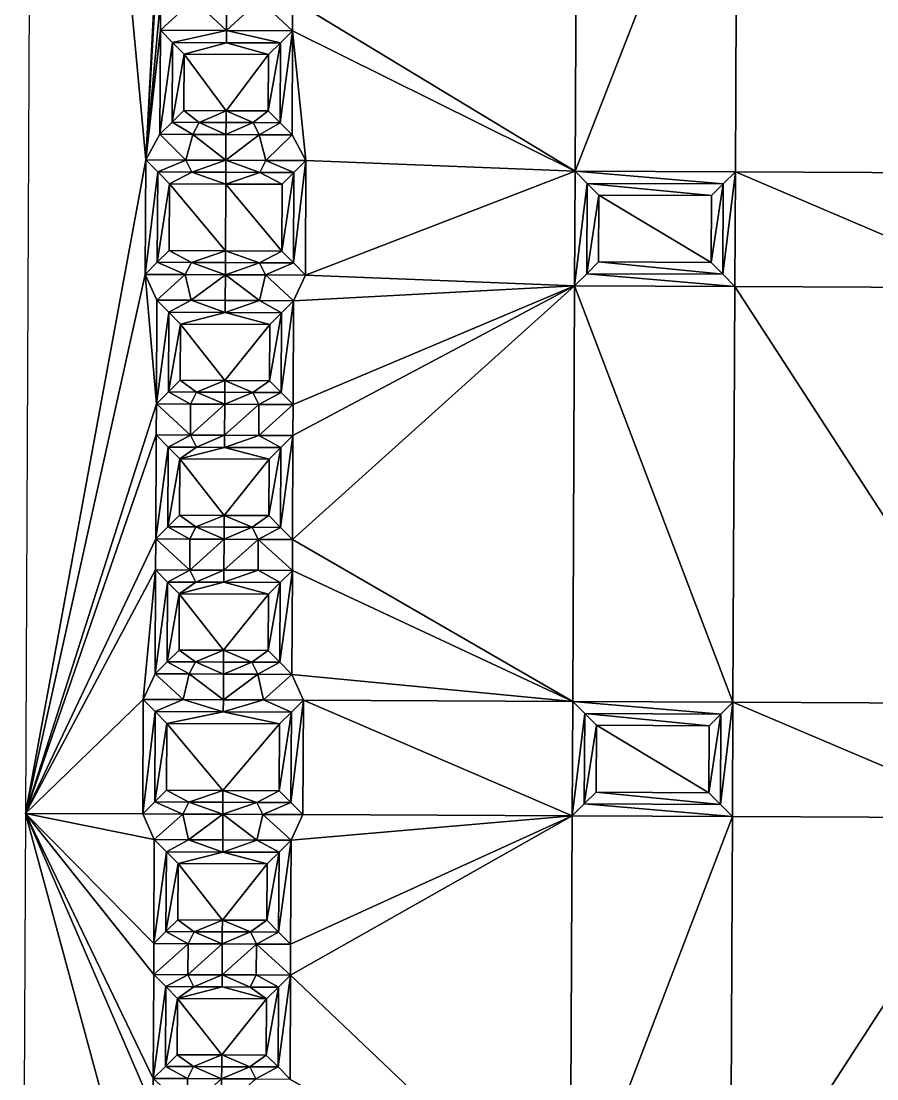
# Model space of a CAD drawing. Header units: metres. Extents: x 241585 to 241700, y 1156640 to 1156774.
# Drawn here: x 241585.3 to 241621.77, y 1156683.67 to 1156728.75 of the extents above; entities that cross this region are included whole.
import ezdxf

# ---------------------------------------------------------------- set-up
doc = ezdxf.new("R2010")
doc.units = ezdxf.units.M
doc.layers.add('_UITGRAVING UNIT 6', color=7, linetype='Continuous')

msp = doc.modelspace()

# ---------------------------------------------------------------- linework, layer by layer
at = {"layer": '_UITGRAVING UNIT 6', "color": 3, "true_color": 0x00ff00}
for points in [[(241585.848, 1156774.036, 29.43), (241585.484, 1156694.982, 29.43), (241590.613, 1156722.839, 29.43)], [(241585.848, 1156774.036, 29.43), (241590.613, 1156722.839, 29.43), (241591.271, 1156735.431, 29.43)], [(241608.911, 1156722.355, 29.43), (241608.992, 1156740.074, 29.43), (241596.874, 1156729.655, 29.43)], [(241615.822, 1156740.043, 29.43), (241608.992, 1156740.074, 29.43), (241608.911, 1156722.355, 29.43)], [(241615.74, 1156722.323, 29.43), (241615.822, 1156740.043, 29.43), (241608.911, 1156722.355, 29.43)], [(241627.36, 1156722.27, 29.43), (241615.822, 1156740.043, 29.43), (241615.74, 1156722.323, 29.43)], [(241627.442, 1156739.99, 29.43), (241615.822, 1156740.043, 29.43), (241627.36, 1156722.27, 29.43)], [(241590.613, 1156722.839, 29.43), (241591.264, 1156734.111, 29.43), (241591.271, 1156735.431, 29.43)], [(241591.264, 1156734.111, 29.43), (241590.613, 1156722.839, 29.43), (241591.244, 1156729.681, 29.43)], [(241590.613, 1156722.839, 29.43), (241591.238, 1156728.361, 29.43), (241591.244, 1156729.681, 29.43)], [(241591.244, 1156729.681, 29.43), (241591.238, 1156728.361, 29.43), (241592.652, 1156729.675, 29.43)], [(241592.652, 1156729.675, 29.43), (241591.238, 1156728.361, 29.43), (241594.053, 1156728.348, 29.43)], [(241594.053, 1156728.348, 29.43), (241594.059, 1156729.668, 29.43), (241592.652, 1156729.675, 29.43)], [(241594.059, 1156729.668, 29.43), (241594.053, 1156728.348, 29.43), (241595.466, 1156729.662, 29.43)], [(241595.466, 1156729.662, 29.43), (241594.053, 1156728.348, 29.43), (241596.868, 1156728.335, 29.43)], [(241596.868, 1156728.335, 29.43), (241596.874, 1156729.655, 29.43), (241595.466, 1156729.662, 29.43)], [(241596.868, 1156728.335, 29.43), (241608.911, 1156722.355, 29.43), (241596.874, 1156729.655, 29.43)], [(241590.613, 1156722.839, 29.43), (241591.218, 1156723.931, 29.43), (241591.238, 1156728.361, 29.43)], [(241591.218, 1156723.931, 29.43), (241591.751, 1156727.844, 28.4), (241591.238, 1156728.361, 29.43)], [(241591.751, 1156727.844, 28.4), (241594.053, 1156728.348, 29.43), (241591.238, 1156728.361, 29.43)], [(241594.053, 1156728.348, 29.43), (241591.751, 1156727.844, 28.4), (241594.051, 1156727.833, 28.4)], [(241594.053, 1156728.348, 29.43), (241594.051, 1156727.833, 28.4), (241596.351, 1156727.823, 28.4)], [(241596.351, 1156727.823, 28.4), (241596.868, 1156728.335, 29.43), (241594.053, 1156728.348, 29.43)], [(241596.351, 1156727.823, 28.4), (241596.335, 1156724.423, 28.4), (241596.868, 1156728.335, 29.43)], [(241596.335, 1156724.423, 28.4), (241596.847, 1156723.905, 29.43), (241596.868, 1156728.335, 29.43)], [(241596.847, 1156723.905, 29.43), (241597.442, 1156722.807, 29.43), (241596.868, 1156728.335, 29.43)], [(241597.442, 1156722.807, 29.43), (241608.911, 1156722.355, 29.43), (241596.868, 1156728.335, 29.43)], [(241591.735, 1156724.444, 28.4), (241591.751, 1156727.844, 28.4), (241591.218, 1156723.931, 29.43)], [(241592.248, 1156727.341, 28.4), (241591.751, 1156727.844, 28.4), (241591.735, 1156724.444, 28.4)], [(241592.248, 1156727.341, 28.4), (241594.051, 1156727.833, 28.4), (241591.751, 1156727.844, 28.4)], [(241594.051, 1156727.833, 28.4), (241592.248, 1156727.341, 28.4), (241595.848, 1156727.325, 28.4)], [(241595.848, 1156727.325, 28.4), (241596.351, 1156727.823, 28.4), (241594.051, 1156727.833, 28.4)], [(241596.351, 1156727.823, 28.4), (241595.837, 1156724.925, 28.4), (241596.335, 1156724.423, 28.4)], [(241595.848, 1156727.325, 28.4), (241595.837, 1156724.925, 28.4), (241596.351, 1156727.823, 28.4)], [(241592.237, 1156724.941, 28.4), (241592.248, 1156727.341, 28.4), (241591.735, 1156724.444, 28.4)], [(241592.248, 1156727.341, 28.4), (241592.237, 1156724.941, 28.4), (241594.037, 1156724.933, 28.4)], [(241594.037, 1156724.933, 28.4), (241595.848, 1156727.325, 28.4), (241592.248, 1156727.341, 28.4)], [(241595.837, 1156724.925, 28.4), (241595.848, 1156727.325, 28.4), (241594.037, 1156724.933, 28.4)], [(241592.237, 1156724.941, 28.4), (241591.735, 1156724.444, 28.4), (241592.885, 1156724.438, 28.4)], [(241594.037, 1156724.933, 28.4), (241592.237, 1156724.941, 28.4), (241592.885, 1156724.438, 28.4)], [(241594.035, 1156724.433, 28.4), (241594.037, 1156724.933, 28.4), (241592.885, 1156724.438, 28.4)], [(241594.037, 1156724.933, 28.4), (241594.035, 1156724.433, 28.4), (241595.185, 1156724.428, 28.4)], [(241595.837, 1156724.925, 28.4), (241594.037, 1156724.933, 28.4), (241595.185, 1156724.428, 28.4)], [(241595.837, 1156724.925, 28.4), (241595.185, 1156724.428, 28.4), (241596.335, 1156724.423, 28.4)], [(241591.735, 1156724.444, 28.4), (241591.218, 1156723.931, 29.43), (241592.625, 1156723.925, 29.43)], [(241592.625, 1156723.925, 29.43), (241592.885, 1156724.438, 28.4), (241591.735, 1156724.444, 28.4)], [(241592.625, 1156723.925, 29.43), (241594.033, 1156723.918, 29.43), (241592.885, 1156724.438, 28.4)], [(241594.033, 1156723.918, 29.43), (241594.035, 1156724.433, 28.4), (241592.885, 1156724.438, 28.4)], [(241594.035, 1156724.433, 28.4), (241594.033, 1156723.918, 29.43), (241595.185, 1156724.428, 28.4)], [(241594.033, 1156723.918, 29.43), (241595.44, 1156723.912, 29.43), (241595.185, 1156724.428, 28.4)], [(241595.44, 1156723.912, 29.43), (241596.335, 1156724.423, 28.4), (241595.185, 1156724.428, 28.4)], [(241596.847, 1156723.905, 29.43), (241596.335, 1156724.423, 28.4), (241595.44, 1156723.912, 29.43)], [(241591.218, 1156723.931, 29.43), (241590.613, 1156722.839, 29.43), (241592.32, 1156722.831, 29.43)], [(241591.218, 1156723.931, 29.43), (241592.32, 1156722.831, 29.43), (241592.625, 1156723.925, 29.43)], [(241592.32, 1156722.831, 29.43), (241594.027, 1156722.823, 29.43), (241592.625, 1156723.925, 29.43)], [(241594.027, 1156722.823, 29.43), (241594.033, 1156723.918, 29.43), (241592.625, 1156723.925, 29.43)], [(241594.033, 1156723.918, 29.43), (241594.027, 1156722.823, 29.43), (241595.44, 1156723.912, 29.43)], [(241594.027, 1156722.823, 29.43), (241595.735, 1156722.815, 29.43), (241595.44, 1156723.912, 29.43)], [(241595.735, 1156722.815, 29.43), (241596.847, 1156723.905, 29.43), (241595.44, 1156723.912, 29.43)], [(241596.847, 1156723.905, 29.43), (241595.735, 1156722.815, 29.43), (241597.442, 1156722.807, 29.43)], [(241590.613, 1156722.839, 29.43), (241585.484, 1156694.982, 29.43), (241590.59, 1156717.959, 29.43)], [(241591.125, 1156722.322, 28.4), (241590.613, 1156722.839, 29.43), (241590.59, 1156717.959, 29.43)], [(241591.125, 1156722.322, 28.4), (241592.32, 1156722.831, 29.43), (241590.613, 1156722.839, 29.43)], [(241592.32, 1156722.831, 29.43), (241591.125, 1156722.322, 28.4), (241592.575, 1156722.315, 28.4)], [(241592.575, 1156722.315, 28.4), (241594.027, 1156722.823, 29.43), (241592.32, 1156722.831, 29.43)], [(241592.575, 1156722.315, 28.4), (241594.025, 1156722.308, 28.4), (241594.027, 1156722.823, 29.43)], [(241594.025, 1156722.308, 28.4), (241595.475, 1156722.301, 28.4), (241594.027, 1156722.823, 29.43)], [(241594.027, 1156722.823, 29.43), (241595.475, 1156722.301, 28.4), (241595.735, 1156722.815, 29.43)], [(241595.735, 1156722.815, 29.43), (241595.475, 1156722.301, 28.4), (241596.925, 1156722.295, 28.4)], [(241596.925, 1156722.295, 28.4), (241597.442, 1156722.807, 29.43), (241595.735, 1156722.815, 29.43)], [(241596.925, 1156722.295, 28.4), (241596.907, 1156718.445, 28.4), (241597.442, 1156722.807, 29.43)], [(241596.907, 1156718.445, 28.4), (241597.42, 1156717.927, 29.43), (241597.442, 1156722.807, 29.43)], [(241597.42, 1156717.927, 29.43), (241608.911, 1156722.355, 29.43), (241597.442, 1156722.807, 29.43)], [(241591.107, 1156718.472, 28.4), (241591.125, 1156722.322, 28.4), (241590.59, 1156717.959, 29.43)], [(241591.623, 1156721.819, 28.4), (241591.125, 1156722.322, 28.4), (241591.107, 1156718.472, 28.4)], [(241591.623, 1156721.819, 28.4), (241592.575, 1156722.315, 28.4), (241591.125, 1156722.322, 28.4)], [(241592.575, 1156722.315, 28.4), (241591.623, 1156721.819, 28.4), (241594.023, 1156721.808, 28.4)], [(241594.025, 1156722.308, 28.4), (241592.575, 1156722.315, 28.4), (241594.023, 1156721.808, 28.4)], [(241595.475, 1156722.301, 28.4), (241594.025, 1156722.308, 28.4), (241594.023, 1156721.808, 28.4)], [(241596.423, 1156721.797, 28.4), (241595.475, 1156722.301, 28.4), (241594.023, 1156721.808, 28.4)], [(241596.423, 1156721.797, 28.4), (241596.925, 1156722.295, 28.4), (241595.475, 1156722.301, 28.4)], [(241596.925, 1156722.295, 28.4), (241596.41, 1156718.947, 28.4), (241596.907, 1156718.445, 28.4)], [(241596.423, 1156721.797, 28.4), (241596.41, 1156718.947, 28.4), (241596.925, 1156722.295, 28.4)], [(241608.888, 1156717.475, 29.43), (241608.911, 1156722.355, 29.43), (241597.42, 1156717.927, 29.43)], [(241608.888, 1156717.475, 29.43), (241609.423, 1156721.837, 28.4), (241608.911, 1156722.355, 29.43)], [(241609.423, 1156721.837, 28.4), (241615.223, 1156721.811, 28.4), (241608.911, 1156722.355, 29.43)], [(241615.223, 1156721.811, 28.4), (241615.74, 1156722.323, 29.43), (241608.911, 1156722.355, 29.43)], [(241615.223, 1156721.811, 28.4), (241615.205, 1156717.961, 28.4), (241615.74, 1156722.323, 29.43)], [(241615.74, 1156722.323, 29.43), (241615.205, 1156717.961, 28.4), (241615.718, 1156717.443, 29.43)], [(241627.338, 1156717.39, 29.43), (241615.74, 1156722.323, 29.43), (241615.718, 1156717.443, 29.43)], [(241627.338, 1156717.39, 29.43), (241627.36, 1156722.27, 29.43), (241615.74, 1156722.323, 29.43)], [(241591.61, 1156718.969, 28.4), (241591.623, 1156721.819, 28.4), (241591.107, 1156718.472, 28.4)], [(241591.623, 1156721.819, 28.4), (241591.61, 1156718.969, 28.4), (241594.01, 1156718.958, 28.4)], [(241591.623, 1156721.819, 28.4), (241594.01, 1156718.958, 28.4), (241594.023, 1156721.808, 28.4)], [(241594.01, 1156718.958, 28.4), (241596.41, 1156718.947, 28.4), (241594.023, 1156721.808, 28.4)], [(241596.41, 1156718.947, 28.4), (241596.423, 1156721.797, 28.4), (241594.023, 1156721.808, 28.4)], [(241609.405, 1156717.987, 28.4), (241609.423, 1156721.837, 28.4), (241608.888, 1156717.475, 29.43)], [(241609.921, 1156721.335, 28.4), (241609.423, 1156721.837, 28.4), (241609.405, 1156717.987, 28.4)], [(241609.423, 1156721.837, 28.4), (241614.721, 1156721.313, 28.4), (241615.223, 1156721.811, 28.4)], [(241609.921, 1156721.335, 28.4), (241614.721, 1156721.313, 28.4), (241609.423, 1156721.837, 28.4)], [(241614.721, 1156721.313, 28.4), (241614.708, 1156718.463, 28.4), (241615.223, 1156721.811, 28.4)], [(241615.223, 1156721.811, 28.4), (241614.708, 1156718.463, 28.4), (241615.205, 1156717.961, 28.4)], [(241609.908, 1156718.485, 28.4), (241609.921, 1156721.335, 28.4), (241609.405, 1156717.987, 28.4)], [(241614.708, 1156718.463, 28.4), (241609.921, 1156721.335, 28.4), (241609.908, 1156718.485, 28.4)], [(241614.721, 1156721.313, 28.4), (241609.921, 1156721.335, 28.4), (241614.708, 1156718.463, 28.4)], [(241591.61, 1156718.969, 28.4), (241591.107, 1156718.472, 28.4), (241592.557, 1156718.465, 28.4)], [(241594.01, 1156718.958, 28.4), (241591.61, 1156718.969, 28.4), (241592.557, 1156718.465, 28.4)], [(241594.007, 1156718.458, 28.4), (241594.01, 1156718.958, 28.4), (241592.557, 1156718.465, 28.4)], [(241594.01, 1156718.958, 28.4), (241594.007, 1156718.458, 28.4), (241595.457, 1156718.452, 28.4)], [(241596.41, 1156718.947, 28.4), (241594.01, 1156718.958, 28.4), (241595.457, 1156718.452, 28.4)], [(241596.41, 1156718.947, 28.4), (241595.457, 1156718.452, 28.4), (241596.907, 1156718.445, 28.4)], [(241591.107, 1156718.472, 28.4), (241590.59, 1156717.959, 29.43), (241592.298, 1156717.951, 29.43)], [(241592.298, 1156717.951, 29.43), (241592.557, 1156718.465, 28.4), (241591.107, 1156718.472, 28.4)], [(241592.298, 1156717.951, 29.43), (241594.005, 1156717.943, 29.43), (241592.557, 1156718.465, 28.4)], [(241594.005, 1156717.943, 29.43), (241594.007, 1156718.458, 28.4), (241592.557, 1156718.465, 28.4)], [(241594.007, 1156718.458, 28.4), (241594.005, 1156717.943, 29.43), (241595.457, 1156718.452, 28.4)], [(241594.005, 1156717.943, 29.43), (241595.712, 1156717.935, 29.43), (241595.457, 1156718.452, 28.4)], [(241595.712, 1156717.935, 29.43), (241596.907, 1156718.445, 28.4), (241595.457, 1156718.452, 28.4)], [(241596.907, 1156718.445, 28.4), (241595.712, 1156717.935, 29.43), (241597.42, 1156717.927, 29.43)], [(241615.205, 1156717.961, 28.4), (241609.908, 1156718.485, 28.4), (241609.405, 1156717.987, 28.4)], [(241614.708, 1156718.463, 28.4), (241609.908, 1156718.485, 28.4), (241615.205, 1156717.961, 28.4)], [(241585.484, 1156694.982, 29.43), (241591.065, 1156712.432, 29.43), (241590.59, 1156717.959, 29.43)], [(241591.085, 1156716.862, 29.43), (241592.298, 1156717.951, 29.43), (241590.59, 1156717.959, 29.43)], [(241591.065, 1156712.432, 29.43), (241591.085, 1156716.862, 29.43), (241590.59, 1156717.959, 29.43)], [(241591.085, 1156716.862, 29.43), (241592.542, 1156716.855, 29.43), (241592.298, 1156717.951, 29.43)], [(241592.542, 1156716.855, 29.43), (241594.005, 1156717.943, 29.43), (241592.298, 1156717.951, 29.43)], [(241592.542, 1156716.855, 29.43), (241594, 1156716.848, 29.43), (241594.005, 1156717.943, 29.43)], [(241594, 1156716.848, 29.43), (241595.457, 1156716.842, 29.43), (241594.005, 1156717.943, 29.43)], [(241594.005, 1156717.943, 29.43), (241595.457, 1156716.842, 29.43), (241595.712, 1156717.935, 29.43)], [(241595.457, 1156716.842, 29.43), (241596.915, 1156716.835, 29.43), (241595.712, 1156717.935, 29.43)], [(241596.915, 1156716.835, 29.43), (241597.42, 1156717.927, 29.43), (241595.712, 1156717.935, 29.43)], [(241596.915, 1156716.835, 29.43), (241608.888, 1156717.475, 29.43), (241597.42, 1156717.927, 29.43)], [(241615.718, 1156717.443, 29.43), (241609.405, 1156717.987, 28.4), (241608.888, 1156717.475, 29.43)], [(241615.205, 1156717.961, 28.4), (241609.405, 1156717.987, 28.4), (241615.718, 1156717.443, 29.43)], [(241608.806, 1156699.755, 29.43), (241608.888, 1156717.475, 29.43), (241596.868, 1156706.655, 29.43)], [(241596.868, 1156706.655, 29.43), (241608.888, 1156717.475, 29.43), (241596.888, 1156711.085, 29.43)], [(241596.888, 1156711.085, 29.43), (241608.888, 1156717.475, 29.43), (241596.895, 1156712.405, 29.43)], [(241596.895, 1156712.405, 29.43), (241608.888, 1156717.475, 29.43), (241596.915, 1156716.835, 29.43)], [(241608.888, 1156717.475, 29.43), (241608.806, 1156699.755, 29.43), (241615.636, 1156699.723, 29.43)], [(241615.718, 1156717.443, 29.43), (241608.888, 1156717.475, 29.43), (241615.636, 1156699.723, 29.43)], [(241615.718, 1156717.443, 29.43), (241615.636, 1156699.723, 29.43), (241627.256, 1156699.67, 29.43)], [(241627.338, 1156717.39, 29.43), (241615.718, 1156717.443, 29.43), (241627.256, 1156699.67, 29.43)], [(241591.065, 1156712.432, 29.43), (241591.598, 1156716.344, 28.4), (241591.085, 1156716.862, 29.43)], [(241591.085, 1156716.862, 29.43), (241591.598, 1156716.344, 28.4), (241592.542, 1156716.855, 29.43)], [(241592.542, 1156716.855, 29.43), (241591.598, 1156716.344, 28.4), (241593.998, 1156716.333, 28.4)], [(241593.998, 1156716.333, 28.4), (241594, 1156716.848, 29.43), (241592.542, 1156716.855, 29.43)], [(241594, 1156716.848, 29.43), (241593.998, 1156716.333, 28.4), (241595.457, 1156716.842, 29.43)], [(241595.457, 1156716.842, 29.43), (241593.998, 1156716.333, 28.4), (241596.398, 1156716.322, 28.4)], [(241596.398, 1156716.322, 28.4), (241596.915, 1156716.835, 29.43), (241595.457, 1156716.842, 29.43)], [(241596.398, 1156716.322, 28.4), (241596.382, 1156712.922, 28.4), (241596.915, 1156716.835, 29.43)], [(241596.382, 1156712.922, 28.4), (241596.895, 1156712.405, 29.43), (241596.915, 1156716.835, 29.43)], [(241591.582, 1156712.944, 28.4), (241591.598, 1156716.344, 28.4), (241591.065, 1156712.432, 29.43)], [(241592.095, 1156715.842, 28.4), (241591.598, 1156716.344, 28.4), (241591.582, 1156712.944, 28.4)], [(241592.095, 1156715.842, 28.4), (241593.998, 1156716.333, 28.4), (241591.598, 1156716.344, 28.4)], [(241593.998, 1156716.333, 28.4), (241592.095, 1156715.842, 28.4), (241595.895, 1156715.824, 28.4)], [(241595.895, 1156715.824, 28.4), (241596.398, 1156716.322, 28.4), (241593.998, 1156716.333, 28.4)], [(241596.398, 1156716.322, 28.4), (241595.884, 1156713.425, 28.4), (241596.382, 1156712.922, 28.4)], [(241595.895, 1156715.824, 28.4), (241595.884, 1156713.425, 28.4), (241596.398, 1156716.322, 28.4)], [(241592.084, 1156713.442, 28.4), (241592.095, 1156715.842, 28.4), (241591.582, 1156712.944, 28.4)], [(241592.095, 1156715.842, 28.4), (241592.084, 1156713.442, 28.4), (241593.984, 1156713.433, 28.4)], [(241593.984, 1156713.433, 28.4), (241595.895, 1156715.824, 28.4), (241592.095, 1156715.842, 28.4)], [(241595.884, 1156713.425, 28.4), (241595.895, 1156715.824, 28.4), (241593.984, 1156713.433, 28.4)], [(241592.084, 1156713.442, 28.4), (241591.582, 1156712.944, 28.4), (241592.782, 1156712.939, 28.4)], [(241593.984, 1156713.433, 28.4), (241592.084, 1156713.442, 28.4), (241592.782, 1156712.939, 28.4)], [(241593.982, 1156712.933, 28.4), (241593.984, 1156713.433, 28.4), (241592.782, 1156712.939, 28.4)], [(241593.984, 1156713.433, 28.4), (241593.982, 1156712.933, 28.4), (241595.182, 1156712.928, 28.4)], [(241595.884, 1156713.425, 28.4), (241593.984, 1156713.433, 28.4), (241595.182, 1156712.928, 28.4)], [(241595.884, 1156713.425, 28.4), (241595.182, 1156712.928, 28.4), (241596.382, 1156712.922, 28.4)], [(241591.582, 1156712.944, 28.4), (241591.065, 1156712.432, 29.43), (241592.522, 1156712.425, 29.43)], [(241592.522, 1156712.425, 29.43), (241592.782, 1156712.939, 28.4), (241591.582, 1156712.944, 28.4)], [(241592.522, 1156712.425, 29.43), (241593.98, 1156712.418, 29.43), (241592.782, 1156712.939, 28.4)], [(241593.98, 1156712.418, 29.43), (241593.982, 1156712.933, 28.4), (241592.782, 1156712.939, 28.4)], [(241593.982, 1156712.933, 28.4), (241593.98, 1156712.418, 29.43), (241595.182, 1156712.928, 28.4)], [(241593.98, 1156712.418, 29.43), (241595.437, 1156712.412, 29.43), (241595.182, 1156712.928, 28.4)], [(241595.437, 1156712.412, 29.43), (241596.382, 1156712.922, 28.4), (241595.182, 1156712.928, 28.4)], [(241596.895, 1156712.405, 29.43), (241596.382, 1156712.922, 28.4), (241595.437, 1156712.412, 29.43)], [(241585.484, 1156694.982, 29.43), (241591.059, 1156711.112, 29.43), (241591.065, 1156712.432, 29.43)], [(241591.065, 1156712.432, 29.43), (241591.059, 1156711.112, 29.43), (241592.516, 1156711.105, 29.43)], [(241592.522, 1156712.425, 29.43), (241591.065, 1156712.432, 29.43), (241592.516, 1156711.105, 29.43)], [(241593.98, 1156712.418, 29.43), (241592.522, 1156712.425, 29.43), (241592.516, 1156711.105, 29.43)], [(241593.973, 1156711.098, 29.43), (241593.98, 1156712.418, 29.43), (241592.516, 1156711.105, 29.43)], [(241593.98, 1156712.418, 29.43), (241593.973, 1156711.098, 29.43), (241595.437, 1156712.412, 29.43)], [(241593.973, 1156711.098, 29.43), (241595.431, 1156711.092, 29.43), (241595.437, 1156712.412, 29.43)], [(241595.431, 1156711.092, 29.43), (241596.895, 1156712.405, 29.43), (241595.437, 1156712.412, 29.43)], [(241596.888, 1156711.085, 29.43), (241596.895, 1156712.405, 29.43), (241595.431, 1156711.092, 29.43)], [(241585.484, 1156694.982, 29.43), (241591.038, 1156706.682, 29.43), (241591.059, 1156711.112, 29.43)], [(241591.038, 1156706.682, 29.43), (241591.571, 1156710.594, 28.4), (241591.059, 1156711.112, 29.43)], [(241591.059, 1156711.112, 29.43), (241591.571, 1156710.594, 28.4), (241592.516, 1156711.105, 29.43)], [(241592.516, 1156711.105, 29.43), (241591.571, 1156710.594, 28.4), (241592.771, 1156710.589, 28.4)], [(241592.771, 1156710.589, 28.4), (241593.973, 1156711.098, 29.43), (241592.516, 1156711.105, 29.43)], [(241593.971, 1156710.583, 28.4), (241593.973, 1156711.098, 29.43), (241592.771, 1156710.589, 28.4)], [(241593.973, 1156711.098, 29.43), (241593.971, 1156710.583, 28.4), (241595.431, 1156711.092, 29.43)], [(241595.431, 1156711.092, 29.43), (241593.971, 1156710.583, 28.4), (241596.371, 1156710.572, 28.4)], [(241596.371, 1156710.572, 28.4), (241596.888, 1156711.085, 29.43), (241595.431, 1156711.092, 29.43)], [(241596.371, 1156710.572, 28.4), (241596.355, 1156707.172, 28.4), (241596.888, 1156711.085, 29.43)], [(241596.355, 1156707.172, 28.4), (241596.868, 1156706.655, 29.43), (241596.888, 1156711.085, 29.43)], [(241591.555, 1156707.194, 28.4), (241591.571, 1156710.594, 28.4), (241591.038, 1156706.682, 29.43)], [(241592.069, 1156710.092, 28.4), (241591.571, 1156710.594, 28.4), (241591.555, 1156707.194, 28.4)], [(241592.069, 1156710.092, 28.4), (241592.771, 1156710.589, 28.4), (241591.571, 1156710.594, 28.4)], [(241592.069, 1156710.092, 28.4), (241593.971, 1156710.583, 28.4), (241592.771, 1156710.589, 28.4)], [(241593.971, 1156710.583, 28.4), (241592.069, 1156710.092, 28.4), (241595.869, 1156710.075, 28.4)], [(241595.869, 1156710.075, 28.4), (241596.371, 1156710.572, 28.4), (241593.971, 1156710.583, 28.4)], [(241596.371, 1156710.572, 28.4), (241595.858, 1156707.675, 28.4), (241596.355, 1156707.172, 28.4)], [(241595.869, 1156710.075, 28.4), (241595.858, 1156707.675, 28.4), (241596.371, 1156710.572, 28.4)], [(241592.058, 1156707.692, 28.4), (241592.069, 1156710.092, 28.4), (241591.555, 1156707.194, 28.4)], [(241592.069, 1156710.092, 28.4), (241592.058, 1156707.692, 28.4), (241593.958, 1156707.683, 28.4)], [(241593.958, 1156707.683, 28.4), (241595.869, 1156710.075, 28.4), (241592.069, 1156710.092, 28.4)], [(241595.858, 1156707.675, 28.4), (241595.869, 1156710.075, 28.4), (241593.958, 1156707.683, 28.4)], [(241592.058, 1156707.692, 28.4), (241591.555, 1156707.194, 28.4), (241592.755, 1156707.189, 28.4)], [(241593.958, 1156707.683, 28.4), (241592.058, 1156707.692, 28.4), (241592.755, 1156707.189, 28.4)], [(241593.955, 1156707.183, 28.4), (241593.958, 1156707.683, 28.4), (241592.755, 1156707.189, 28.4)], [(241593.958, 1156707.683, 28.4), (241593.955, 1156707.183, 28.4), (241595.155, 1156707.178, 28.4)], [(241595.858, 1156707.675, 28.4), (241593.958, 1156707.683, 28.4), (241595.155, 1156707.178, 28.4)], [(241595.858, 1156707.675, 28.4), (241595.155, 1156707.178, 28.4), (241596.355, 1156707.172, 28.4)], [(241591.555, 1156707.194, 28.4), (241591.038, 1156706.682, 29.43), (241592.496, 1156706.675, 29.43)], [(241592.496, 1156706.675, 29.43), (241592.755, 1156707.189, 28.4), (241591.555, 1156707.194, 28.4)], [(241592.496, 1156706.675, 29.43), (241593.953, 1156706.668, 29.43), (241592.755, 1156707.189, 28.4)], [(241593.953, 1156706.668, 29.43), (241593.955, 1156707.183, 28.4), (241592.755, 1156707.189, 28.4)], [(241593.955, 1156707.183, 28.4), (241593.953, 1156706.668, 29.43), (241595.155, 1156707.178, 28.4)], [(241593.953, 1156706.668, 29.43), (241595.411, 1156706.662, 29.43), (241595.155, 1156707.178, 28.4)], [(241595.411, 1156706.662, 29.43), (241596.355, 1156707.172, 28.4), (241595.155, 1156707.178, 28.4)], [(241596.868, 1156706.655, 29.43), (241596.355, 1156707.172, 28.4), (241595.411, 1156706.662, 29.43)], [(241585.484, 1156694.982, 29.43), (241591.032, 1156705.362, 29.43), (241591.038, 1156706.682, 29.43)], [(241591.038, 1156706.682, 29.43), (241591.032, 1156705.362, 29.43), (241592.49, 1156705.355, 29.43)], [(241592.496, 1156706.675, 29.43), (241591.038, 1156706.682, 29.43), (241592.49, 1156705.355, 29.43)], [(241593.953, 1156706.668, 29.43), (241592.496, 1156706.675, 29.43), (241592.49, 1156705.355, 29.43)], [(241593.947, 1156705.348, 29.43), (241593.953, 1156706.668, 29.43), (241592.49, 1156705.355, 29.43)], [(241593.953, 1156706.668, 29.43), (241593.947, 1156705.348, 29.43), (241595.411, 1156706.662, 29.43)], [(241593.947, 1156705.348, 29.43), (241595.405, 1156705.342, 29.43), (241595.411, 1156706.662, 29.43)], [(241595.405, 1156705.342, 29.43), (241596.862, 1156705.335, 29.43), (241595.411, 1156706.662, 29.43)], [(241596.862, 1156705.335, 29.43), (241596.868, 1156706.655, 29.43), (241595.411, 1156706.662, 29.43)], [(241596.862, 1156705.335, 29.43), (241608.806, 1156699.755, 29.43), (241596.868, 1156706.655, 29.43)], [(241585.484, 1156694.982, 29.43), (241590.507, 1156699.839, 29.43), (241591.032, 1156705.362, 29.43)], [(241590.507, 1156699.839, 29.43), (241591.012, 1156700.932, 29.43), (241591.032, 1156705.362, 29.43)], [(241591.012, 1156700.932, 29.43), (241591.545, 1156704.844, 28.4), (241591.032, 1156705.362, 29.43)], [(241591.032, 1156705.362, 29.43), (241591.545, 1156704.844, 28.4), (241592.49, 1156705.355, 29.43)], [(241592.49, 1156705.355, 29.43), (241591.545, 1156704.844, 28.4), (241592.745, 1156704.839, 28.4)], [(241592.745, 1156704.839, 28.4), (241593.947, 1156705.348, 29.43), (241592.49, 1156705.355, 29.43)], [(241593.945, 1156704.833, 28.4), (241593.947, 1156705.348, 29.43), (241592.745, 1156704.839, 28.4)], [(241593.947, 1156705.348, 29.43), (241593.945, 1156704.833, 28.4), (241595.405, 1156705.342, 29.43)], [(241595.405, 1156705.342, 29.43), (241593.945, 1156704.833, 28.4), (241596.345, 1156704.822, 28.4)], [(241596.345, 1156704.822, 28.4), (241596.862, 1156705.335, 29.43), (241595.405, 1156705.342, 29.43)], [(241596.329, 1156701.422, 28.4), (241596.842, 1156700.905, 29.43), (241596.862, 1156705.335, 29.43)], [(241596.345, 1156704.822, 28.4), (241596.329, 1156701.422, 28.4), (241596.862, 1156705.335, 29.43)], [(241596.842, 1156700.905, 29.43), (241608.806, 1156699.755, 29.43), (241596.862, 1156705.335, 29.43)], [(241591.529, 1156701.444, 28.4), (241591.545, 1156704.844, 28.4), (241591.012, 1156700.932, 29.43)], [(241592.042, 1156704.342, 28.4), (241591.545, 1156704.844, 28.4), (241591.529, 1156701.444, 28.4)], [(241592.042, 1156704.342, 28.4), (241592.745, 1156704.839, 28.4), (241591.545, 1156704.844, 28.4)], [(241592.042, 1156704.342, 28.4), (241593.945, 1156704.833, 28.4), (241592.745, 1156704.839, 28.4)], [(241593.945, 1156704.833, 28.4), (241592.042, 1156704.342, 28.4), (241595.842, 1156704.325, 28.4)], [(241595.842, 1156704.325, 28.4), (241596.345, 1156704.822, 28.4), (241593.945, 1156704.833, 28.4)], [(241596.345, 1156704.822, 28.4), (241595.831, 1156701.925, 28.4), (241596.329, 1156701.422, 28.4)], [(241595.842, 1156704.325, 28.4), (241595.831, 1156701.925, 28.4), (241596.345, 1156704.822, 28.4)], [(241592.031, 1156701.942, 28.4), (241592.042, 1156704.342, 28.4), (241591.529, 1156701.444, 28.4)], [(241592.042, 1156704.342, 28.4), (241592.031, 1156701.942, 28.4), (241593.931, 1156701.933, 28.4)], [(241593.931, 1156701.933, 28.4), (241595.842, 1156704.325, 28.4), (241592.042, 1156704.342, 28.4)], [(241595.831, 1156701.925, 28.4), (241595.842, 1156704.325, 28.4), (241593.931, 1156701.933, 28.4)], [(241592.031, 1156701.942, 28.4), (241591.529, 1156701.444, 28.4), (241592.729, 1156701.439, 28.4)], [(241593.931, 1156701.933, 28.4), (241592.031, 1156701.942, 28.4), (241592.729, 1156701.439, 28.4)], [(241593.929, 1156701.433, 28.4), (241593.931, 1156701.933, 28.4), (241592.729, 1156701.439, 28.4)], [(241593.931, 1156701.933, 28.4), (241593.929, 1156701.433, 28.4), (241595.129, 1156701.428, 28.4)], [(241595.831, 1156701.925, 28.4), (241593.931, 1156701.933, 28.4), (241595.129, 1156701.428, 28.4)], [(241595.831, 1156701.925, 28.4), (241595.129, 1156701.428, 28.4), (241596.329, 1156701.422, 28.4)], [(241591.529, 1156701.444, 28.4), (241591.012, 1156700.932, 29.43), (241592.469, 1156700.925, 29.43)], [(241592.469, 1156700.925, 29.43), (241592.729, 1156701.439, 28.4), (241591.529, 1156701.444, 28.4)], [(241592.469, 1156700.925, 29.43), (241593.927, 1156700.918, 29.43), (241592.729, 1156701.439, 28.4)], [(241593.927, 1156700.918, 29.43), (241593.929, 1156701.433, 28.4), (241592.729, 1156701.439, 28.4)], [(241593.929, 1156701.433, 28.4), (241593.927, 1156700.918, 29.43), (241595.129, 1156701.428, 28.4)], [(241593.927, 1156700.918, 29.43), (241595.384, 1156700.912, 29.43), (241595.129, 1156701.428, 28.4)], [(241595.384, 1156700.912, 29.43), (241596.329, 1156701.422, 28.4), (241595.129, 1156701.428, 28.4)], [(241596.842, 1156700.905, 29.43), (241596.329, 1156701.422, 28.4), (241595.384, 1156700.912, 29.43)], [(241591.012, 1156700.932, 29.43), (241590.507, 1156699.839, 29.43), (241592.214, 1156699.831, 29.43)], [(241591.012, 1156700.932, 29.43), (241592.214, 1156699.831, 29.43), (241592.469, 1156700.925, 29.43)], [(241592.214, 1156699.831, 29.43), (241593.922, 1156699.823, 29.43), (241592.469, 1156700.925, 29.43)], [(241593.922, 1156699.823, 29.43), (241593.927, 1156700.918, 29.43), (241592.469, 1156700.925, 29.43)], [(241593.927, 1156700.918, 29.43), (241593.922, 1156699.823, 29.43), (241595.384, 1156700.912, 29.43)], [(241593.922, 1156699.823, 29.43), (241595.629, 1156699.816, 29.43), (241595.384, 1156700.912, 29.43)], [(241595.629, 1156699.816, 29.43), (241596.842, 1156700.905, 29.43), (241595.384, 1156700.912, 29.43)], [(241596.842, 1156700.905, 29.43), (241595.629, 1156699.816, 29.43), (241597.337, 1156699.808, 29.43)], [(241597.337, 1156699.808, 29.43), (241608.806, 1156699.755, 29.43), (241596.842, 1156700.905, 29.43)], [(241585.484, 1156694.982, 29.43), (241590.484, 1156694.959, 29.43), (241590.507, 1156699.839, 29.43)], [(241590.484, 1156694.959, 29.43), (241591.019, 1156699.322, 28.4), (241590.507, 1156699.839, 29.43)], [(241591.019, 1156699.322, 28.4), (241592.214, 1156699.831, 29.43), (241590.507, 1156699.839, 29.43)], [(241592.214, 1156699.831, 29.43), (241591.019, 1156699.322, 28.4), (241593.919, 1156699.308, 28.4)], [(241593.919, 1156699.308, 28.4), (241593.922, 1156699.823, 29.43), (241592.214, 1156699.831, 29.43)], [(241593.922, 1156699.823, 29.43), (241593.919, 1156699.308, 28.4), (241595.629, 1156699.816, 29.43)], [(241595.629, 1156699.816, 29.43), (241593.919, 1156699.308, 28.4), (241596.819, 1156699.295, 28.4)], [(241596.819, 1156699.295, 28.4), (241597.337, 1156699.808, 29.43), (241595.629, 1156699.816, 29.43)], [(241597.337, 1156699.808, 29.43), (241596.801, 1156695.445, 28.4), (241597.314, 1156694.928, 29.43)], [(241596.819, 1156699.295, 28.4), (241596.801, 1156695.445, 28.4), (241597.337, 1156699.808, 29.43)], [(241608.784, 1156694.875, 29.43), (241597.337, 1156699.808, 29.43), (241597.314, 1156694.928, 29.43)], [(241608.784, 1156694.875, 29.43), (241608.806, 1156699.755, 29.43), (241597.337, 1156699.808, 29.43)], [(241609.319, 1156699.238, 28.4), (241608.806, 1156699.755, 29.43), (241608.784, 1156694.875, 29.43)], [(241608.806, 1156699.755, 29.43), (241615.119, 1156699.211, 28.4), (241615.636, 1156699.723, 29.43)], [(241609.319, 1156699.238, 28.4), (241615.119, 1156699.211, 28.4), (241608.806, 1156699.755, 29.43)], [(241615.636, 1156699.723, 29.43), (241615.101, 1156695.361, 28.4), (241615.614, 1156694.843, 29.43)], [(241615.119, 1156699.211, 28.4), (241615.101, 1156695.361, 28.4), (241615.636, 1156699.723, 29.43)], [(241615.636, 1156699.723, 29.43), (241615.614, 1156694.843, 29.43), (241627.234, 1156694.79, 29.43)], [(241615.636, 1156699.723, 29.43), (241627.234, 1156694.79, 29.43), (241627.256, 1156699.67, 29.43)], [(241591.002, 1156695.472, 28.4), (241591.019, 1156699.322, 28.4), (241590.484, 1156694.959, 29.43)], [(241591.517, 1156698.819, 28.4), (241591.019, 1156699.322, 28.4), (241591.002, 1156695.472, 28.4)], [(241591.517, 1156698.819, 28.4), (241593.919, 1156699.308, 28.4), (241591.019, 1156699.322, 28.4)], [(241593.919, 1156699.308, 28.4), (241591.517, 1156698.819, 28.4), (241596.317, 1156698.797, 28.4)], [(241596.317, 1156698.797, 28.4), (241596.819, 1156699.295, 28.4), (241593.919, 1156699.308, 28.4)], [(241596.819, 1156699.295, 28.4), (241596.304, 1156695.947, 28.4), (241596.801, 1156695.445, 28.4)], [(241596.317, 1156698.797, 28.4), (241596.304, 1156695.947, 28.4), (241596.819, 1156699.295, 28.4)], [(241609.301, 1156695.388, 28.4), (241609.319, 1156699.238, 28.4), (241608.784, 1156694.875, 29.43)], [(241609.817, 1156698.735, 28.4), (241609.319, 1156699.238, 28.4), (241609.301, 1156695.388, 28.4)], [(241609.319, 1156699.238, 28.4), (241614.617, 1156698.713, 28.4), (241615.119, 1156699.211, 28.4)], [(241609.817, 1156698.735, 28.4), (241614.617, 1156698.713, 28.4), (241609.319, 1156699.238, 28.4)], [(241615.119, 1156699.211, 28.4), (241614.604, 1156695.863, 28.4), (241615.101, 1156695.361, 28.4)], [(241614.617, 1156698.713, 28.4), (241614.604, 1156695.863, 28.4), (241615.119, 1156699.211, 28.4)], [(241591.504, 1156695.97, 28.4), (241591.517, 1156698.819, 28.4), (241591.002, 1156695.472, 28.4)], [(241591.517, 1156698.819, 28.4), (241591.504, 1156695.97, 28.4), (241593.904, 1156695.958, 28.4)], [(241593.904, 1156695.958, 28.4), (241596.317, 1156698.797, 28.4), (241591.517, 1156698.819, 28.4)], [(241596.304, 1156695.947, 28.4), (241596.317, 1156698.797, 28.4), (241593.904, 1156695.958, 28.4)], [(241609.804, 1156695.885, 28.4), (241609.817, 1156698.735, 28.4), (241609.301, 1156695.388, 28.4)], [(241609.804, 1156695.885, 28.4), (241614.604, 1156695.863, 28.4), (241609.817, 1156698.735, 28.4)], [(241609.817, 1156698.735, 28.4), (241614.604, 1156695.863, 28.4), (241614.617, 1156698.713, 28.4)], [(241591.504, 1156695.97, 28.4), (241591.002, 1156695.472, 28.4), (241592.452, 1156695.465, 28.4)], [(241593.904, 1156695.958, 28.4), (241591.504, 1156695.97, 28.4), (241592.452, 1156695.465, 28.4)], [(241593.901, 1156695.458, 28.4), (241593.904, 1156695.958, 28.4), (241592.452, 1156695.465, 28.4)], [(241593.904, 1156695.958, 28.4), (241593.901, 1156695.458, 28.4), (241595.351, 1156695.452, 28.4)], [(241596.304, 1156695.947, 28.4), (241593.904, 1156695.958, 28.4), (241595.351, 1156695.452, 28.4)], [(241596.304, 1156695.947, 28.4), (241595.351, 1156695.452, 28.4), (241596.801, 1156695.445, 28.4)], [(241615.101, 1156695.361, 28.4), (241609.804, 1156695.885, 28.4), (241609.301, 1156695.388, 28.4)], [(241614.604, 1156695.863, 28.4), (241609.804, 1156695.885, 28.4), (241615.101, 1156695.361, 28.4)], [(241591.002, 1156695.472, 28.4), (241590.484, 1156694.959, 29.43), (241592.192, 1156694.951, 29.43)], [(241592.192, 1156694.951, 29.43), (241592.452, 1156695.465, 28.4), (241591.002, 1156695.472, 28.4)], [(241592.192, 1156694.951, 29.43), (241593.899, 1156694.943, 29.43), (241592.452, 1156695.465, 28.4)], [(241593.899, 1156694.943, 29.43), (241593.901, 1156695.458, 28.4), (241592.452, 1156695.465, 28.4)], [(241593.901, 1156695.458, 28.4), (241593.899, 1156694.943, 29.43), (241595.351, 1156695.452, 28.4)], [(241593.899, 1156694.943, 29.43), (241595.607, 1156694.936, 29.43), (241595.351, 1156695.452, 28.4)], [(241595.607, 1156694.936, 29.43), (241596.801, 1156695.445, 28.4), (241595.351, 1156695.452, 28.4)], [(241596.801, 1156695.445, 28.4), (241595.607, 1156694.936, 29.43), (241597.314, 1156694.928, 29.43)], [(241615.614, 1156694.843, 29.43), (241609.301, 1156695.388, 28.4), (241608.784, 1156694.875, 29.43)], [(241615.101, 1156695.361, 28.4), (241609.301, 1156695.388, 28.4), (241615.614, 1156694.843, 29.43)], [(241585.484, 1156694.982, 29.43), (241585.305, 1156655.988, 29.43), (241590.401, 1156676.839, 29.43)], [(241585.484, 1156694.982, 29.43), (241590.959, 1156689.432, 29.43), (241590.979, 1156693.862, 29.43)], [(241590.953, 1156688.112, 29.43), (241585.484, 1156694.982, 29.43), (241590.932, 1156683.682, 29.43)], [(241585.484, 1156694.982, 29.43), (241590.401, 1156676.839, 29.43), (241590.926, 1156682.362, 29.43)], [(241585.484, 1156694.982, 29.43), (241590.926, 1156682.362, 29.43), (241590.932, 1156683.682, 29.43)], [(241585.484, 1156694.982, 29.43), (241590.953, 1156688.112, 29.43), (241590.959, 1156689.432, 29.43)], [(241585.484, 1156694.982, 29.43), (241590.979, 1156693.862, 29.43), (241590.484, 1156694.959, 29.43)], [(241590.979, 1156693.862, 29.43), (241592.192, 1156694.951, 29.43), (241590.484, 1156694.959, 29.43)], [(241590.979, 1156693.862, 29.43), (241592.437, 1156693.855, 29.43), (241592.192, 1156694.951, 29.43)], [(241592.437, 1156693.855, 29.43), (241593.899, 1156694.943, 29.43), (241592.192, 1156694.951, 29.43)], [(241592.437, 1156693.855, 29.43), (241593.894, 1156693.848, 29.43), (241593.899, 1156694.943, 29.43)], [(241593.894, 1156693.848, 29.43), (241595.352, 1156693.842, 29.43), (241593.899, 1156694.943, 29.43)], [(241593.899, 1156694.943, 29.43), (241595.352, 1156693.842, 29.43), (241595.607, 1156694.936, 29.43)], [(241595.352, 1156693.842, 29.43), (241596.809, 1156693.835, 29.43), (241595.607, 1156694.936, 29.43)], [(241596.809, 1156693.835, 29.43), (241597.314, 1156694.928, 29.43), (241595.607, 1156694.936, 29.43)], [(241596.783, 1156688.085, 29.43), (241608.784, 1156694.875, 29.43), (241596.789, 1156689.405, 29.43)], [(241608.701, 1156676.755, 29.43), (241608.784, 1156694.875, 29.43), (241596.783, 1156688.085, 29.43)], [(241596.789, 1156689.405, 29.43), (241608.784, 1156694.875, 29.43), (241596.809, 1156693.835, 29.43)], [(241596.809, 1156693.835, 29.43), (241608.784, 1156694.875, 29.43), (241597.314, 1156694.928, 29.43)], [(241615.614, 1156694.843, 29.43), (241608.784, 1156694.875, 29.43), (241608.701, 1156676.755, 29.43)], [(241615.53, 1156676.724, 29.43), (241615.614, 1156694.843, 29.43), (241608.701, 1156676.755, 29.43)], [(241627.234, 1156694.79, 29.43), (241615.614, 1156694.843, 29.43), (241615.53, 1156676.724, 29.43)], [(241627.55, 1156676.668, 29.43), (241627.234, 1156694.79, 29.43), (241615.53, 1156676.724, 29.43)], [(241590.959, 1156689.432, 29.43), (241591.492, 1156693.345, 28.4), (241590.979, 1156693.862, 29.43)], [(241590.979, 1156693.862, 29.43), (241591.492, 1156693.345, 28.4), (241592.437, 1156693.855, 29.43)], [(241592.437, 1156693.855, 29.43), (241591.492, 1156693.345, 28.4), (241593.892, 1156693.333, 28.4)], [(241593.892, 1156693.333, 28.4), (241593.894, 1156693.848, 29.43), (241592.437, 1156693.855, 29.43)], [(241593.894, 1156693.848, 29.43), (241593.892, 1156693.333, 28.4), (241595.352, 1156693.842, 29.43)], [(241595.352, 1156693.842, 29.43), (241593.892, 1156693.333, 28.4), (241596.292, 1156693.322, 28.4)], [(241596.292, 1156693.322, 28.4), (241596.809, 1156693.835, 29.43), (241595.352, 1156693.842, 29.43)], [(241596.292, 1156693.322, 28.4), (241596.276, 1156689.922, 28.4), (241596.809, 1156693.835, 29.43)], [(241596.276, 1156689.922, 28.4), (241596.789, 1156689.405, 29.43), (241596.809, 1156693.835, 29.43)], [(241591.476, 1156689.945, 28.4), (241591.492, 1156693.345, 28.4), (241590.959, 1156689.432, 29.43)], [(241591.989, 1156692.842, 28.4), (241591.492, 1156693.345, 28.4), (241591.476, 1156689.945, 28.4)], [(241591.989, 1156692.842, 28.4), (241593.892, 1156693.333, 28.4), (241591.492, 1156693.345, 28.4)], [(241593.892, 1156693.333, 28.4), (241591.989, 1156692.842, 28.4), (241595.789, 1156692.825, 28.4)], [(241595.789, 1156692.825, 28.4), (241596.292, 1156693.322, 28.4), (241593.892, 1156693.333, 28.4)], [(241596.292, 1156693.322, 28.4), (241595.778, 1156690.425, 28.4), (241596.276, 1156689.922, 28.4)], [(241595.789, 1156692.825, 28.4), (241595.778, 1156690.425, 28.4), (241596.292, 1156693.322, 28.4)], [(241591.978, 1156690.442, 28.4), (241591.989, 1156692.842, 28.4), (241591.476, 1156689.945, 28.4)], [(241591.989, 1156692.842, 28.4), (241591.978, 1156690.442, 28.4), (241593.878, 1156690.434, 28.4)], [(241593.878, 1156690.434, 28.4), (241595.789, 1156692.825, 28.4), (241591.989, 1156692.842, 28.4)], [(241595.778, 1156690.425, 28.4), (241595.789, 1156692.825, 28.4), (241593.878, 1156690.434, 28.4)], [(241591.978, 1156690.442, 28.4), (241591.476, 1156689.945, 28.4), (241592.676, 1156689.939, 28.4)], [(241593.878, 1156690.434, 28.4), (241591.978, 1156690.442, 28.4), (241592.676, 1156689.939, 28.4)], [(241593.876, 1156689.934, 28.4), (241593.878, 1156690.434, 28.4), (241592.676, 1156689.939, 28.4)], [(241593.878, 1156690.434, 28.4), (241593.876, 1156689.934, 28.4), (241595.076, 1156689.928, 28.4)], [(241595.778, 1156690.425, 28.4), (241593.878, 1156690.434, 28.4), (241595.076, 1156689.928, 28.4)], [(241595.778, 1156690.425, 28.4), (241595.076, 1156689.928, 28.4), (241596.276, 1156689.922, 28.4)], [(241591.476, 1156689.945, 28.4), (241590.959, 1156689.432, 29.43), (241592.416, 1156689.425, 29.43)], [(241592.416, 1156689.425, 29.43), (241592.676, 1156689.939, 28.4), (241591.476, 1156689.945, 28.4)], [(241592.416, 1156689.425, 29.43), (241593.874, 1156689.419, 29.43), (241592.676, 1156689.939, 28.4)], [(241593.874, 1156689.419, 29.43), (241593.876, 1156689.934, 28.4), (241592.676, 1156689.939, 28.4)], [(241593.876, 1156689.934, 28.4), (241593.874, 1156689.419, 29.43), (241595.076, 1156689.928, 28.4)], [(241593.874, 1156689.419, 29.43), (241595.331, 1156689.412, 29.43), (241595.076, 1156689.928, 28.4)], [(241595.331, 1156689.412, 29.43), (241596.276, 1156689.922, 28.4), (241595.076, 1156689.928, 28.4)], [(241596.789, 1156689.405, 29.43), (241596.276, 1156689.922, 28.4), (241595.331, 1156689.412, 29.43)], [(241590.959, 1156689.432, 29.43), (241590.953, 1156688.112, 29.43), (241592.416, 1156689.425, 29.43)], [(241592.416, 1156689.425, 29.43), (241590.953, 1156688.112, 29.43), (241592.41, 1156688.105, 29.43)], [(241593.874, 1156689.419, 29.43), (241592.416, 1156689.425, 29.43), (241592.41, 1156688.105, 29.43)], [(241593.868, 1156688.099, 29.43), (241593.874, 1156689.419, 29.43), (241592.41, 1156688.105, 29.43)], [(241593.874, 1156689.419, 29.43), (241593.868, 1156688.099, 29.43), (241595.331, 1156689.412, 29.43)], [(241595.331, 1156689.412, 29.43), (241593.868, 1156688.099, 29.43), (241595.325, 1156688.092, 29.43)], [(241596.783, 1156688.085, 29.43), (241595.331, 1156689.412, 29.43), (241595.325, 1156688.092, 29.43)], [(241596.783, 1156688.085, 29.43), (241596.789, 1156689.405, 29.43), (241595.331, 1156689.412, 29.43)], [(241591.465, 1156687.595, 28.4), (241590.953, 1156688.112, 29.43), (241590.932, 1156683.682, 29.43)], [(241590.953, 1156688.112, 29.43), (241591.465, 1156687.595, 28.4), (241592.41, 1156688.105, 29.43)], [(241592.41, 1156688.105, 29.43), (241591.465, 1156687.595, 28.4), (241592.665, 1156687.589, 28.4)], [(241592.665, 1156687.589, 28.4), (241593.868, 1156688.099, 29.43), (241592.41, 1156688.105, 29.43)], [(241593.865, 1156687.584, 28.4), (241593.868, 1156688.099, 29.43), (241592.665, 1156687.589, 28.4)], [(241593.868, 1156688.099, 29.43), (241593.865, 1156687.584, 28.4), (241595.065, 1156687.578, 28.4)], [(241593.868, 1156688.099, 29.43), (241595.065, 1156687.578, 28.4), (241595.325, 1156688.092, 29.43)], [(241595.325, 1156688.092, 29.43), (241595.065, 1156687.578, 28.4), (241596.265, 1156687.572, 28.4)], [(241596.265, 1156687.572, 28.4), (241596.783, 1156688.085, 29.43), (241595.325, 1156688.092, 29.43)], [(241596.265, 1156687.572, 28.4), (241596.25, 1156684.173, 28.4), (241596.783, 1156688.085, 29.43)], [(241596.25, 1156684.173, 28.4), (241596.762, 1156683.655, 29.43), (241596.783, 1156688.085, 29.43)], [(241596.762, 1156683.655, 29.43), (241608.701, 1156676.755, 29.43), (241596.783, 1156688.085, 29.43)], [(241591.45, 1156684.195, 28.4), (241591.465, 1156687.595, 28.4), (241590.932, 1156683.682, 29.43)], [(241591.963, 1156687.092, 28.4), (241591.465, 1156687.595, 28.4), (241591.45, 1156684.195, 28.4)], [(241591.963, 1156687.092, 28.4), (241592.665, 1156687.589, 28.4), (241591.465, 1156687.595, 28.4)], [(241591.963, 1156687.092, 28.4), (241593.865, 1156687.584, 28.4), (241592.665, 1156687.589, 28.4)], [(241593.865, 1156687.584, 28.4), (241591.963, 1156687.092, 28.4), (241595.763, 1156687.075, 28.4)], [(241593.865, 1156687.584, 28.4), (241595.763, 1156687.075, 28.4), (241595.065, 1156687.578, 28.4)], [(241595.763, 1156687.075, 28.4), (241596.265, 1156687.572, 28.4), (241595.065, 1156687.578, 28.4)], [(241596.265, 1156687.572, 28.4), (241595.752, 1156684.675, 28.4), (241596.25, 1156684.173, 28.4)], [(241595.763, 1156687.075, 28.4), (241595.752, 1156684.675, 28.4), (241596.265, 1156687.572, 28.4)], [(241591.952, 1156684.692, 28.4), (241591.963, 1156687.092, 28.4), (241591.45, 1156684.195, 28.4)], [(241591.963, 1156687.092, 28.4), (241591.952, 1156684.692, 28.4), (241593.852, 1156684.684, 28.4)], [(241593.852, 1156684.684, 28.4), (241595.763, 1156687.075, 28.4), (241591.963, 1156687.092, 28.4)], [(241595.752, 1156684.675, 28.4), (241595.763, 1156687.075, 28.4), (241593.852, 1156684.684, 28.4)], [(241591.952, 1156684.692, 28.4), (241591.45, 1156684.195, 28.4), (241592.65, 1156684.189, 28.4)], [(241593.852, 1156684.684, 28.4), (241591.952, 1156684.692, 28.4), (241592.65, 1156684.189, 28.4)], [(241593.85, 1156684.184, 28.4), (241593.852, 1156684.684, 28.4), (241592.65, 1156684.189, 28.4)], [(241593.852, 1156684.684, 28.4), (241593.85, 1156684.184, 28.4), (241595.05, 1156684.178, 28.4)], [(241595.752, 1156684.675, 28.4), (241593.852, 1156684.684, 28.4), (241595.05, 1156684.178, 28.4)], [(241595.752, 1156684.675, 28.4), (241595.05, 1156684.178, 28.4), (241596.25, 1156684.173, 28.4)], [(241591.45, 1156684.195, 28.4), (241590.932, 1156683.682, 29.43), (241592.39, 1156683.675, 29.43)], [(241592.39, 1156683.675, 29.43), (241592.65, 1156684.189, 28.4), (241591.45, 1156684.195, 28.4)], [(241592.39, 1156683.675, 29.43), (241593.847, 1156683.669, 29.43), (241592.65, 1156684.189, 28.4)], [(241593.847, 1156683.669, 29.43), (241593.85, 1156684.184, 28.4), (241592.65, 1156684.189, 28.4)], [(241593.85, 1156684.184, 28.4), (241593.847, 1156683.669, 29.43), (241595.05, 1156684.178, 28.4)], [(241593.847, 1156683.669, 29.43), (241595.305, 1156683.662, 29.43), (241595.05, 1156684.178, 28.4)], [(241595.305, 1156683.662, 29.43), (241596.25, 1156684.173, 28.4), (241595.05, 1156684.178, 28.4)], [(241596.762, 1156683.655, 29.43), (241596.25, 1156684.173, 28.4), (241595.305, 1156683.662, 29.43)], [(241590.932, 1156683.682, 29.43), (241590.926, 1156682.362, 29.43), (241592.384, 1156682.355, 29.43)], [(241592.39, 1156683.675, 29.43), (241590.932, 1156683.682, 29.43), (241592.384, 1156682.355, 29.43)], [(241593.847, 1156683.669, 29.43), (241592.39, 1156683.675, 29.43), (241592.384, 1156682.355, 29.43)], [(241593.841, 1156682.349, 29.43), (241593.847, 1156683.669, 29.43), (241592.384, 1156682.355, 29.43)], [(241593.847, 1156683.669, 29.43), (241593.841, 1156682.349, 29.43), (241595.305, 1156683.662, 29.43)]]:
    msp.add_3dface(points, dxfattribs=at)

doc.saveas('drawing.dxf')
